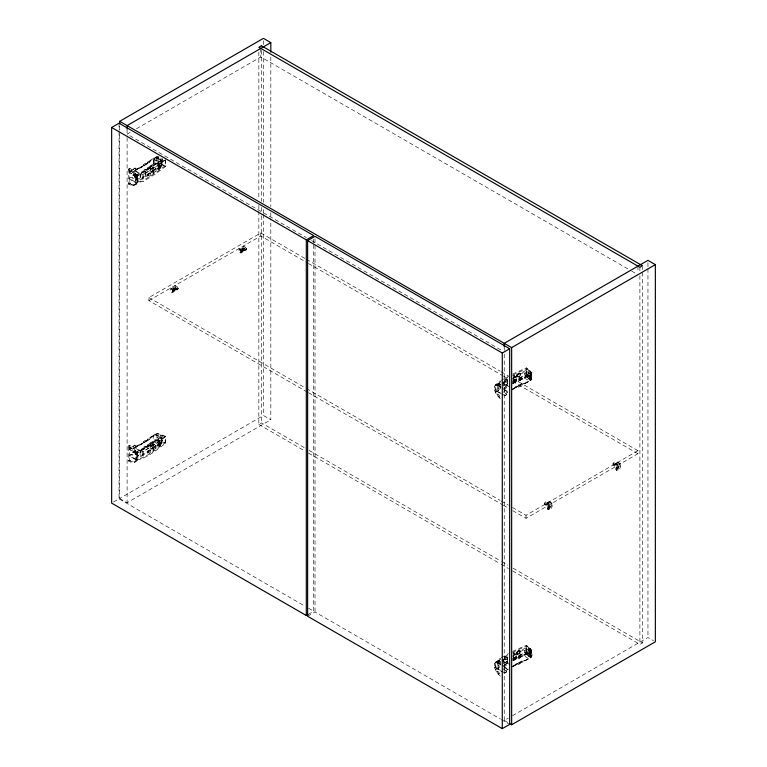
<?xml version="1.0" encoding="UTF-8"?>
<svg xmlns="http://www.w3.org/2000/svg" width="767" height="767" viewBox="0 0 767 767"><rect width="100%" height="100%" fill="white"/><g stroke="black" fill="none" stroke-linecap="round" stroke-linejoin="round"><path stroke-width="0.58" stroke-dasharray="3.83 2.88" d="M160.265 163.409L160.265 158.242C156.727 155.864 148.415 158.443 158.213 161.271L160.581 159.9L162.201 164.138L158.213 166.439C148.376 163.438 156.746 161.118 160.265 163.409L161.76 163.256L162.201 164.138L162.201 158.961M153.716 435.311L154.244 434.582L157.206 434.352L162.134 435.474L162.201 441.13L158.213 443.431C151.876 443.872 150.984 429.51 158.213 438.264L160.581 436.893L162.201 441.13L161.473 440.153L157.858 439.539L154.244 439.75L153.716 440.488M548.347 507.476L548.098 507.14A1.544 0.892 -60 0 1 549.153 505.597A1.544 0.892 -60 0 1 550.198 505.923L548.098 507.792A1.544 0.892 -60 0 0 549.153 508.118A1.544 0.892 -60 0 0 550.198 506.575L548.079 507.629M616.726 468.004L616.467 467.669A1.544 0.892 -60 0 1 617.521 466.125A1.544 0.892 -60 0 1 618.576 466.451L616.467 468.311A1.544 0.892 -60 0 0 617.521 468.637A1.544 0.892 -60 0 0 618.576 467.103L616.447 468.158M134.474 185.355L135.769 184.54C139.038 178.663 133.247 171.798 128.252 168.951L128.252 183.917L132.787 185.585L137.053 183.802C140.323 177.915 134.532 171.051 129.546 168.203L128.252 168.951M135.769 461.533C139.038 455.656 133.247 448.791 128.252 445.943L128.252 460.909L130.821 462.194L134.474 462.348L135.759 461.609L132.116 461.456L129.546 460.171L129.182 455.435L131.032 454.361L133.391 454.908L149.67 445.512L150.361 443.767L157.34 439.74L165.183 442.674L165.183 436.644L157.34 433.7L150.361 437.727L149.67 439.472L133.391 448.868L131.032 448.331L129.182 449.395L136.104 453.45L136.104 459.491C147.187 457.199 156.142 449.232 165.183 442.674M500.372 398.735C496.767 395.494 492.414 389.684 495.434 384.823L499.701 383.04L496.728 384.008L498.013 383.26M498.416 396.846L499.701 396.098C497.093 392.963 494.034 388.006 496.719 384.075L495.434 384.823M500.305 676.082C496.69 672.841 492.347 667.041 495.367 662.17L499.633 660.387L495.367 662.17M498.339 674.203L499.633 673.455C497.016 670.32 493.958 665.363 496.652 661.432L497.946 660.617M530.438 371.353L529.978 371.861L531.502 373.634L531.541 379.473L530.515 380.796L529.105 380.739L524.733 378.227L524.733 373.05L528.731 370.749L530.419 371.17L530.371 380.806M530.361 648.709L529.911 649.218C534.915 653.676 530.889 663.158 524.666 655.574L524.666 650.406L528.655 648.096L530.083 648.307L530.304 658.163M527.102 376.856L528.731 370.749L528.731 375.916L530.419 376.338L529.978 377.038L531.483 378.428L531.541 379.473M527.034 654.213L528.655 648.096L528.655 653.273L530.352 653.695L529.911 654.385L531.406 655.775L531.473 656.83M147.437 163.15L145.989 163.985L145.059 163.448L143.343 164.867L147.437 163.582L148.079 161.54L157.34 156.276L160.485 157.456M147.437 163.582L148.079 161.54M149.67 162.479L150.361 160.303L149.67 162.479L133.391 171.875L131.032 171.338L129.182 172.402L136.104 176.458C146.948 174.023 155.979 166.669 164.838 160.082M147.437 168.75L145.989 169.593L145.059 169.056L143.343 170.475L147.437 169.181L148.079 167.148L155.174 163.055L161.444 165.394L161.444 160.226L155.174 157.446L161.99 159.996L161.99 166.036L140.582 179.862L132.825 175.375L134.839 173.495L136.238 174.186L135.73 175.068L136.286 174.32M147.437 169.181L148.079 167.148M137.868 182.45L136.574 183.198L129.182 178.864L131.032 177.8L133.391 178.347L149.67 168.951L150.361 166.775L157.34 162.748L165.183 165.682L165.183 159.651M149.67 168.951L150.361 166.775M147.437 440.143L145.989 440.977L145.059 440.44L143.343 441.869L147.437 440.574L148.079 438.532L157.34 433.269L165.73 436.413L165.73 443.307C156.669 449.913 147.619 457.717 136.574 460.19L129.546 456.135M147.437 440.574L148.079 438.532M149.67 439.472L150.361 437.727M147.437 445.742L145.989 446.586L145.059 446.049L143.343 447.468L147.437 446.173L148.079 444.141L155.174 440.047L161.444 442.386L161.444 437.219L155.174 434.87L148.079 438.964M147.437 446.173L148.079 444.141M129.182 455.857L131.032 454.793L133.391 455.339L149.67 445.943L150.361 443.767M160.092 167.714L158.338 169.306L157.206 168.155C157.101 165.73 161.569 163.419 160.092 167.714L158.942 168.893L157.446 168.884M498.397 383.999L500.189 380.911L500.189 387.805L498.397 390.892L498.397 383.999C491.8 386.712 496.575 395.235 500.554 398.217M500.621 393.116L497.678 391.419L497.678 385.379L498.953 384.641L500.793 381.487M500.554 384.89L497.217 384.746L497.208 391.582L498.953 390.671L500.793 387.517M498.329 661.346L500.122 658.268L500.122 665.162L498.329 668.249L498.329 661.346L497.141 662.036L497.141 668.929L502.155 671.825M500.554 670.473L497.601 668.766L497.601 662.736L498.886 661.998L500.726 658.834M497.141 668.929L498.886 668.028L500.726 664.874M531.502 373.634C531.876 377.767 525.702 374.469 524.733 373.05M531.435 650.982C531.79 655.123 525.74 651.797 524.666 650.406M520.17 375.772L518.156 377.22L516.91 376.003C516.785 374.545 519.777 371.909 520.4 374.008L519.422 375.955L517.476 376.827L516.507 375.763L517.457 373.807L519.192 372.81L520.17 373.328L520.17 375.772L518.866 376.865L517.179 376.75M520.093 653.129L518.089 654.567L516.843 653.35C516.718 651.892 519.71 649.266 520.333 651.365L519.355 653.302L517.409 654.184L516.44 653.11L517.409 651.173L520.064 650.617L520.093 653.129L518.799 654.222L517.102 654.107M161.444 165.394L140.121 179.162L140.121 173.984L132.825 169.775L134.839 167.896L136.238 168.587L135.73 169.469L136.286 168.711M132.825 169.775L134.839 168.328L136.286 169.143M132.825 175.375L134.839 173.927L136.286 174.751M155.174 434.87L161.99 436.989L140.121 450.977L132.825 446.768L134.839 444.889L136.238 445.579L135.73 446.461L136.286 445.704M132.825 446.768L134.839 445.32L136.286 446.135M161.99 436.989L161.99 443.029L140.582 456.854L132.825 452.367L134.839 450.488L136.238 451.178L135.73 452.06L136.286 451.312M132.825 452.367L134.839 450.919L136.286 451.744M164.272 160.341L156.008 166.535L142.854 174.655L142.854 180.696L136.104 182.498L129.182 178.443L131.032 177.369L133.391 177.915L149.67 168.519M165.183 165.682L156.008 172.565L142.854 180.696M165.183 436.644L156.008 443.527L142.854 451.658L142.854 457.688M156.056 168.318L153.266 170.14L153.266 173.591L152.786 169.862L156.056 168.318L156.056 171.77L153.266 173.591M165.73 159.421L165.73 166.314L155.068 174.224L143.103 181.472L137.763 182.508L137.763 175.614L136.574 176.295L129.546 172.239L129.374 179.238M165.73 436.413L155.068 444.323L143.103 451.571L137.389 452.712L137.389 458.752M156.056 445.311L153.266 447.132L153.266 450.584L152.786 446.854L156.056 445.311L156.056 448.762L153.266 450.584M161.444 160.226L145.164 171.07L145.164 176.247M161.99 159.996L140.582 173.821L132.825 169.344M161.444 442.386L140.121 456.154L132.825 451.936M152.786 173.304L155.624 171.52L155.624 168.069M137.053 183.802L134.081 184.837L130.006 183.505L129.546 179.133M152.786 450.296L155.624 448.513L155.624 445.061M134.474 462.348L137.053 460.794C140.323 454.908 134.532 448.043 129.546 445.196L128.252 445.943M150.572 168.587L153.899 167.072L153.899 170.523L151.032 172.297L150.572 168.587L151.032 172.297M151.032 168.845L153.899 167.072M150.572 172.029L153.438 170.255L153.438 166.803M145.625 447.899L154.148 442.617M150.572 445.579L153.899 444.064L153.899 447.516L151.032 449.289L150.572 445.579L151.032 449.289M151.032 445.838L153.899 444.064M150.572 449.021L153.438 447.247L153.438 443.796M130.217 132.346L127.101 134.148L306.349 237.626M136.43 128.76L260.799 56.959L630.685 270.502M128.722 169.162L130.006 168.414M130.821 170.629L132.116 169.89M129.182 172.402L131.032 170.907L133.391 171.444L149.67 162.048M148.079 161.971L157.34 156.708L159.584 157.551M135.73 169.469L136.488 169.9L138.386 168.107L144.742 165.25L143.237 166.544L138.386 168.107M135.73 169.037L136.488 169.478L137.542 168.587M132.787 172.517L134.081 171.779M134.474 174.694L135.759 173.946M148.079 167.58L155.174 163.486L161.99 166.036M135.73 175.068L136.488 175.509L137.542 174.195L142.767 171.453L144.742 171.281L143.343 170.475M135.73 174.636L136.488 175.077L143.237 171.722M150.361 167.206L157.34 163.179L165.73 166.314M128.252 183.917L129.546 183.179M136.584 179.286L137.868 178.548M128.722 184.243L130.006 183.505M136.862 181.405L138.146 180.657M130.821 185.202L132.116 184.464M132.787 185.585L134.081 184.837M307.404 392.11L148.884 300.587L148.884 297.577L260.799 232.957L305.352 258.68M148.884 300.587L260.799 235.977L307.423 262.889M171.194 288.967L175.557 286.446L177.455 287.548A3.106 1.793 0 0 1 177.187 289.907A3.106 1.793 0 0 1 173.102 290.06L171.194 288.967L171.194 291.163A3.106 1.793 -60 0 0 173.38 292.102A3.106 1.793 -60 0 0 175.557 288.651L175.557 286.446M239.572 249.486L243.925 246.974L245.833 248.077A3.106 1.793 0 0 1 245.555 250.435A3.106 1.793 0 0 1 241.48 250.588L239.572 249.486L239.572 251.691A3.106 1.793 -60 0 0 241.749 252.631A3.106 1.793 -60 0 0 243.925 249.179L243.925 246.974M172.575 290.837L176.487 288.267L172.594 291A1.544 0.892 -60 0 0 173.649 291.316A1.544 0.892 -60 0 0 174.703 289.782L174.445 289.447M240.953 251.365L244.865 248.796L240.972 251.518A1.544 0.892 -60 0 0 242.017 251.844A1.544 0.892 -60 0 0 243.072 250.31L242.823 249.975M129.182 449.395L131.032 447.899L133.391 448.436L149.67 439.04M129.374 456.231L129.546 449.232L136.574 453.287L137.763 452.607L137.763 459.5M135.73 446.461L136.488 446.893L138.386 445.1L144.742 442.243L143.237 443.537L138.386 445.1M135.73 446.03L136.488 446.471L137.542 445.579M148.079 444.572L155.174 440.479L161.99 443.029M135.73 452.06L136.488 452.501L137.542 451.188L142.767 448.446L144.742 448.273L143.343 447.468M135.73 451.629L136.488 452.07L137.542 451.188M143.237 448.714L137.561 451.878M150.361 444.198L157.34 440.172L165.73 443.307M128.252 460.909L129.546 460.171M113.497 502.049L119.048 498.847L304.394 605.853M119.7 134.493L119.7 498.464L263.417 415.493L270.818 419.77L270.818 218.624M258.843 211.309L258.843 424.419L261.451 422.914L304.94 448.024M119.7 498.464L127.101 502.74L270.818 419.77M494.619 386.175L495.904 385.427M494.341 387.968L495.635 387.22M502.711 383.5L507.754 380.585L507.754 385.753L502.241 388.831L507.524 391.879L505.616 392.982L506.556 394.775L504.705 395.849L504.063 395.734L504.235 388.744M494.619 390.077L495.904 389.329M495.434 392.368L496.719 391.621M505.616 392.982L506.556 394.343C502.989 398.763 503.2 387.977 506.556 388.313L505.616 386.52L507.649 385.341M512.73 382.407L521.886 377.124L524.906 376.722L531.886 372.695L526.44 367.844L512.749 374.008M512.653 382.886L521.886 377.556L524.906 377.153L531.886 372.695M512.519 383.577L517.102 380.394L518.492 381.199L520.218 380.211L518.492 381.199M520.218 380.643L519.278 379.675L523.516 378.467L530.611 374.373L526.191 370.442L513.391 376.607M512.519 384.008L516.057 381.966L515.597 381.266L516.057 381.966M519.278 380.106L523.516 378.898L530.611 374.373M504.063 388.84L506.556 387.881L505.616 386.52M496.728 394.679L498.013 393.931M515.597 386.865L516.057 387.565L515.597 386.865L517.102 386.002L518.492 386.808L520.218 386.242L518.492 387.239L517.102 386.002M512.653 388.917L521.886 383.586L524.906 383.184L521.886 384.018L512.73 389.3M512.519 389.185L516.057 387.134M512.855 374.958L526.795 368.591L526.795 374.632L531.886 379.157L523.516 384.075L519.278 385.274L520.218 386.242M505.616 393.413L507.649 392.234M512.519 389.617L516.057 387.565M519.278 385.705L523.516 384.507L530.611 380.403L526.546 376.357L526.546 371.19L512.807 377.863M524.906 383.615L531.886 379.157M308.161 614.444L313.713 611.232L313.713 243.973M307.615 616.265L315.016 611.989L500.362 718.995M512.548 507.533L526.018 515.309L637.933 450.689L637.933 453.709L526.018 518.329L512.548 510.554M546.305 504.571L548.29 503.257A1.544 0.892 0 0 0 546.43 503.401A1.544 0.892 0 0 0 546.181 504.475L548.846 503.583A1.544 0.892 0 0 1 548.606 504.657A1.544 0.892 0 0 1 546.746 504.801L546.583 504.408M614.683 465.09L616.658 463.786A1.544 0.892 0 0 0 614.798 463.93A1.544 0.892 0 0 0 614.559 464.994L617.224 464.112A1.544 0.892 0 0 1 616.975 465.185A1.544 0.892 0 0 1 615.115 465.32L614.952 464.936M546.583 504.724L548.721 503.488M614.952 465.253L617.099 464.016M548.079 507.323L550.217 506.086M616.447 467.841L618.595 466.604M494.552 663.522L495.837 662.784M494.274 665.315L495.559 664.577M502.644 660.847L507.687 657.933L507.687 663.11L502.174 666.187L507.457 669.227L505.539 670.339L506.488 672.132L504.628 673.196L503.996 673.09L504.168 666.092M494.552 667.424L495.837 666.686M495.367 669.716L496.652 668.977M505.539 670.339L506.488 671.7C502.922 676.12 503.133 665.334 506.488 665.66L505.539 663.867L508.598 662.103M512.663 659.754L521.819 654.472L524.839 654.069L531.809 650.042L526.373 645.2L512.672 651.356M512.586 660.234L521.819 654.903L524.839 654.5L531.809 650.042M513.334 660.425L517.025 657.75L518.425 658.556L520.141 657.559L518.425 658.987L517.025 658.182M520.141 657.99L519.211 657.022L523.439 655.823L530.534 651.72L526.124 647.789L513.324 653.954M513.334 660.857L515.99 659.313L515.529 658.613L515.99 659.313M519.211 657.453L523.439 656.255L530.534 651.72M503.996 666.187L506.488 665.229L505.539 663.867M496.661 672.026L497.946 671.278M515.529 664.222L515.99 664.922L515.529 664.222L517.025 663.35L518.425 664.155L520.141 663.599L518.425 664.586L517.025 663.35M512.586 666.274L521.819 660.943L524.839 660.54L521.819 661.375L512.663 666.657M513.334 666.024L515.99 664.49M520.141 663.599L519.211 662.63L523.439 661.422L531.809 656.514L526.718 651.979L526.718 645.948L512.787 652.305M505.539 670.761L508.598 669.006M512.442 666.964L515.99 664.922M519.211 663.062L523.439 661.854L530.534 657.76L526.478 653.714L526.478 648.537L512.739 655.219M524.839 660.972L531.809 656.514M504.235 354.105L504.235 720.481L508.377 718.094M512.509 715.707L647.952 637.511L653.503 640.713M512.529 570.888L639.899 644.424L642.506 642.909L642.506 266.964M501.234 380.336L508.559 376.309M503.334 386.079L508.559 383.203M501.167 657.693L508.492 653.657M503.257 663.436L508.492 660.56M513.094 378.054L516.642 376.674L516.642 380.116L513.564 381.774L513.094 378.054L516.642 376.674M513.094 381.506L516.642 380.116M513.391 382.637L526.191 376.472L526.191 370.442M512.807 383.04L526.546 376.357M513.027 655.411L516.574 654.021L516.574 657.472L513.487 659.121L513.027 655.411L516.574 654.021M513.027 658.853L516.574 657.472M512.739 660.387L526.478 653.714M507.821 377.623L503.794 379.751L503.794 385.791L507.821 383.653M512.855 380.988L526.795 374.632M507.754 654.97L503.718 657.108L503.718 663.139L507.754 661.01M512.787 658.345L526.718 651.979M516.373 658.354L526.124 653.829L526.124 647.789M512.749 375.734L514.446 375.408L514.446 378.85L512.749 379.176M512.749 380.902L526.44 374.747L526.44 367.844M512.672 653.081L514.379 652.755L514.379 656.207L512.672 656.533M512.672 658.259L526.373 652.094L526.373 645.2M158.079 446.154L160.092 444.707L158.338 446.298L157.206 445.148C158.827 441.734 161.818 439.462 157.58 445.359L157.791 446.078M519.882 373.213L517.524 375.216L517.524 376.952M519.815 650.56L517.447 652.564L517.447 654.299M529.172 652.976L529.24 658.153M498.416 383.778L500.372 384.162M498.339 661.135L500.305 661.518M500.487 662.247L498.694 661.892L495.971 662.851C493.21 667.29 497.189 672.601 500.487 675.564M160.092 165.269L158.338 166.305L157.791 169.085M160.821 165.643L158.75 166.544L158.136 169.286L159.641 169.296L161.367 166.554L160.821 165.643L160.821 167.379L158.75 169.545L157.992 168.606L158.75 166.544L161.137 165.825M160.821 442.636L159.507 442.741L157.906 445.55L158.75 446.538L160.504 445.55L161.367 443.547L160.821 442.636L160.821 444.371L159.507 446.212L157.446 445.876M149.987 173.102L147.983 173.764L147.245 175.509L148.635 176.755L150.14 175.883L150.888 174.147L149.987 173.102L149.45 175.49L147.446 176.151M149.987 450.095L147.983 450.756L147.245 452.501L148.635 453.748L150.14 452.875L150.888 451.14L149.987 450.095L149.45 452.482L147.446 453.144M150.687 173.505L148.635 174.138L148.089 176.515M506.709 379.224L505.415 379.224L503.909 381.602L505.319 382.848L506.853 382.004L507.62 380.269L506.709 379.224L506.162 381.602L504.111 382.234M161.137 442.818L158.769 443.547L158.194 446.317M150.687 450.497L148.635 451.13L148.089 453.508M506.642 656.581L505.338 656.571L503.842 658.949L505.242 660.205L506.786 659.352L507.553 657.626L506.642 656.581L506.095 658.958L504.044 659.591M507.418 379.627L505.319 380.24L504.753 382.608M507.351 656.983L505.242 657.587L504.676 659.956M516.699 653.867L517.409 654.184L519.115 653.168L520.064 650.617L519.115 650.157L517.389 651.164L516.757 653.896M128.252 169.593C132.844 172.182 138.156 178.481 135.165 183.869L132.442 184.818L128.252 183.275M128.252 446.586C132.844 449.174 138.156 455.473 135.165 460.862L132.442 461.82L128.252 460.267M631.72 271.106L637.933 274.691M311.527 240.617L502.164 350.682M519.278 379.675L520.218 380.211M143.343 164.445L144.742 165.25M152.786 169.862L153.266 170.14M143.343 164.867L144.742 165.682M306.388 259.275L500.132 371.132M501.167 371.736L508.425 375.926M512.567 378.313L637.933 450.689M308.459 263.493L502.212 375.351M503.248 375.945L508.425 378.936M512.567 381.333L637.933 453.709M143.343 170.044L144.742 170.849M510.007 387.277L502.241 382.8L507.294 379.886L507.294 385.916M503.622 384.027L508.185 386.654M497.208 384.679L502.232 387.584M497.678 385.379L502.586 388.217M132.825 174.943L140.121 179.162M503.622 389.195L508.185 391.832M501.608 393.682L504.552 395.388M497.208 391.582L502.232 394.478M242.823 249.658L243.072 249.658A1.544 0.892 -60 0 0 242.017 249.333A1.544 0.892 -60 0 0 240.972 250.867L244.424 248.872A1.544 0.892 0 0 0 242.564 249.016A1.544 0.892 0 0 0 242.324 250.09L242.449 249.869M239.755 252.525L240.301 252.842M616.342 469.95L616.889 470.257M174.445 289.13L174.703 289.13A1.544 0.892 -60 0 0 173.649 288.804A1.544 0.892 -60 0 0 172.594 290.348L176.055 288.354A1.544 0.892 0 0 0 174.195 288.488A1.544 0.892 0 0 0 173.946 289.562L174.071 289.341M171.386 291.997L171.933 292.313M547.974 509.422L548.52 509.739M148.884 297.577L305.333 387.901M306.369 388.495L500.113 500.352M501.148 500.956L508.396 505.146M308.439 392.714L502.184 504.571M503.219 505.165L508.396 508.157M309.082 450.411L500.65 561.013M501.685 561.607L507.898 565.193M513.075 568.184L642.506 642.909M258.843 424.419L304.403 450.728M308.545 453.115L500.103 563.716M501.139 564.311L508.387 568.5M519.211 657.022L520.141 657.559M152.786 446.854L153.266 447.132M143.343 441.437L144.742 442.243M143.343 441.869L144.742 442.674M519.211 662.63L520.141 663.167M143.343 447.036L144.742 447.842M132.825 446.336L140.582 450.814L140.582 456.854M509.94 664.634L502.174 660.147L507.217 657.233L507.217 663.273M503.555 661.375L508.109 664.011M497.141 662.036L502.155 664.931M497.601 662.736L502.519 665.574M503.555 666.552L508.109 669.179M136.104 459.491L129.182 455.435M501.532 671.039L504.485 672.745M504.235 720.481L507.946 722.619M308.535 608.241L313.713 611.232M501.397 719.59L508.646 723.78M244.865 249.102L244.989 249.198A1.544 0.892 0 0 1 244.74 250.272A1.544 0.892 0 0 1 242.88 250.416L242.717 250.032M176.487 288.584L176.611 288.68A1.544 0.892 0 0 1 176.372 289.753A1.544 0.892 0 0 1 174.512 289.888L174.349 289.504M526.795 368.591L531.886 373.126M526.546 371.19L530.611 374.804M526.44 374.747L531.886 379.588M526.191 376.472L530.611 380.403M526.718 645.948L531.809 650.474M526.478 648.537L530.534 652.151M526.373 652.094L531.809 656.945M526.124 653.829L530.534 657.76M162.134 158.481L161.837 163.313M153.745 163.802L153.726 158.012M647.952 262.755L647.952 267.549M647.952 268.738L647.952 637.511M639.899 267.271L639.899 270.866M639.899 275.66L639.899 644.424M637.933 266.139L637.933 272.553M613.082 463.661L613.082 464.284M544.704 503.133L544.704 503.766M531.368 373.098L531.368 378.265M531.291 650.445L531.358 656.284M531.052 375.399L531.052 380.566M530.985 652.746L530.985 657.923M530.15 370.96L530.15 376.127M529.978 371.861L529.978 377.038M530.083 648.307L530.083 653.484M529.911 649.218L529.911 654.385M529.307 375.629L529.307 380.806M529.105 375.571L529.105 380.739M529.029 652.918L529.029 658.096M526.018 515.309L526.018 518.329M516.172 376.405L516.172 379.847M516.105 653.752L516.105 657.204M514.015 375.159L514.015 378.601M513.948 652.506L513.948 655.958M513.564 378.323L513.564 381.774M513.487 655.68L513.487 659.121M504.235 346.54L504.235 352.906M498.953 384.641L498.953 390.671M498.886 661.998L498.886 668.028M315.016 238.738L315.016 611.989M313.713 239.179L313.713 242.775M270.818 56.988L270.818 206.649M270.818 212.641L270.818 217.425M263.417 40.747L263.417 45.531M263.417 51.523L263.417 202.383M263.417 209.564L263.417 213.159M263.417 214.348L263.417 415.493M261.451 50.555L261.451 201.414M261.451 207.397L261.451 214.587M261.451 215.786L261.451 422.914M260.799 48.407L260.799 56.959M260.799 232.957L260.799 235.977M258.843 52.06L258.843 199.334M258.843 205.316L258.843 210.11M246.466 248.652L246.466 249.285M178.088 288.133L178.088 288.756M160.993 158.012L160.993 163.179M160.265 435.234L160.265 440.402M158.213 161.271L158.213 166.439M158.213 438.264L158.213 443.431M158.136 157.446L158.136 162.614M156.976 157.408L156.976 162.575M156.976 434.4L156.976 439.568M156.037 157.34L156.037 162.508M154.148 157.619L154.148 162.796M153.841 158.75L153.841 163.917M145.855 172.93L145.855 178.96M145.625 170.907L145.625 176.947M143.103 174.579L143.103 181.472M143.103 451.571L143.103 458.465M140.582 173.821L140.582 179.862M140.121 450.977L140.121 456.154M137.389 175.72L137.389 181.75M136.574 176.295L136.574 183.198M136.574 453.287L136.574 460.19M136.104 176.458L136.104 182.498M135.299 177.359L135.299 183.649M129.546 168.203L129.546 172.239M129.546 445.196L129.546 449.232M127.101 129.192L127.101 136.373M127.101 137.571L127.101 502.74M119.7 126.114L119.7 133.295M119.048 123.209L119.048 130.38M119.048 131.579L119.048 498.847M172.326 290.185L172.326 290.837A1.544 0.892 -60 0 0 173.38 291.163A1.544 0.892 -60 0 0 174.425 289.629L174.425 288.977A1.544 0.892 -60 0 0 173.38 288.651A1.544 0.892 -60 0 0 172.326 290.185M240.694 250.713L240.694 251.365A1.544 0.892 -60 0 0 241.749 251.691A1.544 0.892 -60 0 0 242.803 250.147L242.803 249.496A1.544 0.892 -60 0 0 241.749 249.179A1.544 0.892 -60 0 0 240.694 250.713M548.367 507.294L548.367 507.946A1.544 0.892 -60 0 0 549.421 508.272A1.544 0.892 -60 0 0 550.476 506.728L550.476 506.086A1.544 0.892 -60 0 0 549.421 505.76A1.544 0.892 -60 0 0 548.367 507.294M616.745 467.822L616.745 468.474A1.544 0.892 -60 0 0 617.79 468.8A1.544 0.892 -60 0 0 618.844 467.256L618.844 466.604A1.544 0.892 -60 0 0 617.79 466.278A1.544 0.892 -60 0 0 616.745 467.822M516.824 374.814L516.824 376.549L518.319 376.549L520.141 373.261L518.454 373.155L516.766 374.775M244.74 248.7L244.424 248.566A1.544 0.892 0 0 0 242.564 248.7A1.544 0.892 0 0 0 242.324 249.774L242.88 250.1A1.544 0.892 0 0 0 244.74 249.956A1.544 0.892 0 0 0 244.989 248.892L244.74 248.7M616.975 463.613L616.658 463.469A1.544 0.892 0 0 0 614.798 463.613A1.544 0.892 0 0 0 614.559 464.687L615.115 465.013A1.544 0.892 0 0 0 616.975 464.869A1.544 0.892 0 0 0 617.224 463.795L616.975 463.613M176.372 288.181L176.055 288.037A1.544 0.892 0 0 0 174.195 288.181A1.544 0.892 0 0 0 173.946 289.255L174.512 289.571A1.544 0.892 0 0 0 176.372 289.437A1.544 0.892 0 0 0 176.611 288.363L176.372 288.181M548.606 503.085L548.29 502.941A1.544 0.892 0 0 0 546.43 503.085A1.544 0.892 0 0 0 546.181 504.159L546.746 504.485A1.544 0.892 0 0 0 548.606 504.341A1.544 0.892 0 0 0 548.846 503.267L548.606 503.085M245.833 247.444L243.379 246.034L243.379 248.863A3.106 1.793 -60 0 1 241.202 252.314A3.106 1.793 -60 0 1 239.026 251.375L239.026 248.546L241.48 249.956A3.106 1.793 0 0 0 245.555 249.802A3.106 1.793 0 0 0 245.833 247.444M620.513 463.767L618.068 462.357A3.106 1.793 0 0 0 613.983 462.511A3.106 1.793 0 0 0 613.715 464.869L616.16 466.278L616.16 469.107A3.106 1.793 -60 0 0 618.336 470.056A3.106 1.793 -60 0 0 620.513 466.595L620.513 463.767M619.966 464.083L618.068 462.98A3.106 1.793 0 0 0 613.983 463.143A3.106 1.793 0 0 0 613.715 465.492L615.613 466.595L615.613 468.8A3.106 1.793 -60 0 0 617.79 469.74A3.106 1.793 -60 0 0 619.966 466.278L619.966 464.083M177.455 286.925L175.01 285.506L175.01 288.334A3.106 1.793 -60 0 1 172.834 291.796A3.106 1.793 -60 0 1 170.657 290.846L170.657 288.018L173.102 289.437A3.106 1.793 0 0 0 177.187 289.274A3.106 1.793 0 0 0 177.455 286.925M552.144 503.238L549.69 501.829A3.106 1.793 0 0 0 545.615 501.982A3.106 1.793 0 0 0 545.337 504.341L547.791 505.76L547.791 508.588A3.106 1.793 -60 0 0 549.968 509.528A3.106 1.793 -60 0 0 552.144 506.067L552.144 503.238M551.598 503.555L549.69 502.452A3.106 1.793 0 0 0 545.615 502.615A3.106 1.793 0 0 0 545.337 504.974L547.245 506.067L547.245 508.272A3.106 1.793 -60 0 0 549.421 509.211A3.106 1.793 -60 0 0 551.598 505.76L551.598 503.555"/><path stroke-width="1.15" d="M119.7 123.717L119.7 121.32L263.417 38.35L270.818 42.626L270.818 52.204M111.646 127.485L119.048 123.209L313.713 235.594L306.311 239.87L111.646 127.485L111.646 503.123L306.311 615.508L308.161 614.444M270.818 42.626L127.101 125.596L127.101 128.798M307.615 240.627L315.016 236.351L509.681 348.736L509.681 724.374L502.28 728.65L307.615 616.265L307.615 240.627L502.28 353.012L509.681 348.736M119.7 121.32L511.647 347.604L655.354 264.634L655.354 641.778L511.647 724.757L509.796 723.684M655.354 264.634L647.952 260.358L504.235 343.328L504.235 346.54M511.647 347.604L511.647 724.757M502.28 353.012L502.28 728.65M306.311 239.87L306.311 615.508M261.451 45.771L258.843 47.276L639.899 267.271L642.506 265.765L261.451 45.771"/></g></svg>
